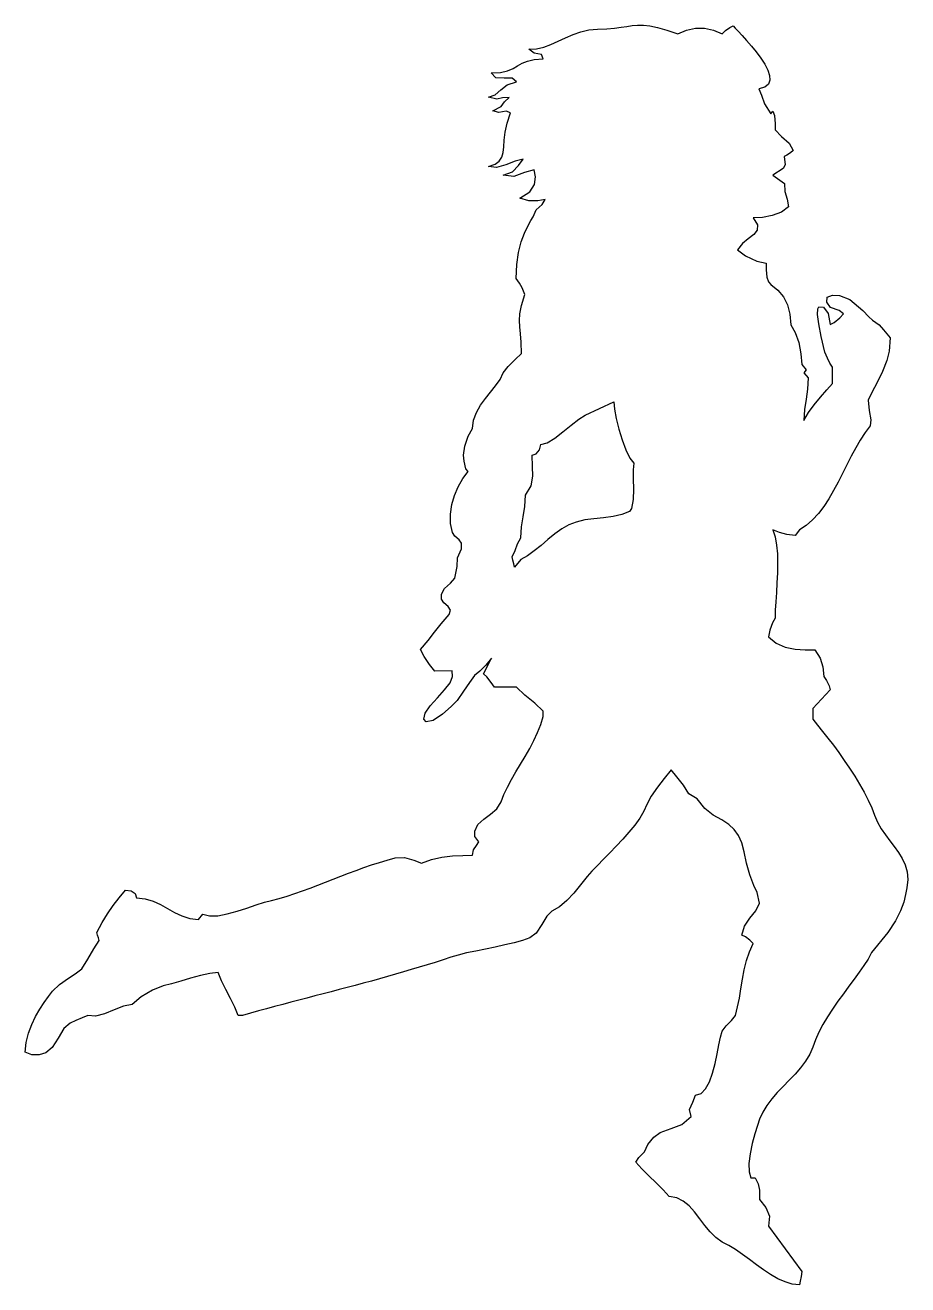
# Model space of a CAD drawing. Extents: x 531 to 648, y -22 to 145.
import ezdxf

# ---------------------------------------------------------------- set-up
doc = ezdxf.new("R2010")
doc.units = 0
doc.header["$MEASUREMENT"] = 0
doc.layers.add('LAYER_1', color=7, linetype='CONTINUOUS')

msp = doc.modelspace()

# ---------------------------------------------------------------- linework, layer by layer
at = {"layer": 'LAYER_1', "linetype": 'CONTINUOUS'}
for points in [[(629.87, 133.26), (630.16, 133.63), (630.36, 133.07), (630.44, 131.95), (630.45, 131.15), (631.29, 130.28), (632.32, 129.39), (632.83, 128.41), (632.48, 128.11), (632.01, 127.77), (631.63, 127.6), (631.8, 126.53), (631.5, 126.01), (630.14, 125.12), (631.68, 124.04), (631.75, 122.98), (632.03, 121.97), (632.2, 120.94), (631.29, 120.22), (630.07, 119.77), (628.75, 119.53), (627.52, 119.46), (628.11, 118.55), (628.07, 117.85), (627.6, 117.28), (626.88, 116.71), (626.11, 116.06), (625.46, 115.22), (626.52, 114.45), (628.02, 113.75), (629.27, 113.45), (629.28, 112.58), (629.36, 111.63), (629.58, 110.98), (629.87, 110.62), (630.82, 109.9), (631.56, 109.01), (632.09, 107.95), (632.4, 106.72), (632.51, 105.31), (633.11, 104.29), (633.57, 102.93), (633.87, 101.44), (633.98, 100.02), (634.55, 99.31), (634.25, 98.94), (634.85, 98.25), (634.76, 96.77), (634.55, 95.42), (634.35, 94.07), (634.25, 92.58), (634.88, 93.65), (635.64, 94.69), (636.48, 95.7), (637.31, 96.65), (638.07, 97.53), (638.07, 99.66), (637.7, 100.22), (637.38, 100.89), (637.06, 101.65), (636.55, 103.74), (636.24, 105.41), (636.09, 106.64), (636.1, 107.4), (636.24, 107.68), (636.86, 107.64), (637.48, 106.78), (637.75, 105.33), (638.28, 105.62), (639.01, 106.22), (639.53, 106.73), (638.93, 107.2), (637.78, 107.59), (637.31, 108.3), (637.33, 108.94), (638.07, 109.22), (638.99, 109.2), (640.37, 108.67), (642.1, 107.18), (642.86, 106.37), (643.38, 105.92), (643.8, 105.62), (644.23, 105.27), (644.82, 104.64), (645.7, 103.55), (645.56, 101.8), (645.26, 100.57), (644.69, 99.12), (643.98, 97.63), (643.29, 96.31), (642.77, 95.32), (642.94, 93.95), (643.16, 92.7), (643.06, 91.88), (642.39, 90.99), (641.75, 90.01), (641.14, 88.96), (640.55, 87.86), (639.97, 86.73), (639.39, 85.58), (638.81, 84.44), (638.21, 83.32), (637.57, 82.23), (636.9, 81.21), (636.18, 80.26), (635.41, 79.41), (634.57, 78.68), (633.67, 78.09), (633.09, 77.37), (632, 77.47), (631.04, 77.74), (630.16, 78.09), (630.45, 77.16), (630.64, 76.09), (630.74, 74.92), (630.76, 73.67), (630.74, 72.38), (630.68, 71.08), (630.61, 69.8), (630.53, 68.57), (630.47, 67.43), (630.45, 66.4), (630.09, 65.76), (629.74, 64.81), (629.58, 63.93), (630.58, 63.07), (631.78, 62.55), (633.09, 62.28), (634.44, 62.18), (635.73, 62.17), (636.43, 61.1), (636.79, 59.95), (636.89, 58.64), (637.26, 58.11), (637.61, 57.42), (637.77, 56.87), (635.44, 54.39), (635.44, 52.98), (636.07, 52.21), (636.74, 51.37), (637.45, 50.48), (638.17, 49.53), (638.9, 48.55), (639.62, 47.53), (640.33, 46.49), (641.01, 45.43), (641.66, 44.37), (642.25, 43.31), (642.79, 42.26), (643.26, 41.24), (643.64, 40.24), (644.03, 39.31), (644.51, 38.46), (645.07, 37.64), (645.67, 36.86), (646.26, 36.09), (646.82, 35.31), (647.32, 34.5), (647.71, 33.65), (647.97, 32.73), (648.05, 31.73), (647.93, 30.63), (647.75, 29.73), (647.51, 28.72), (647.1, 27.57), (646.43, 26.23), (645.39, 24.68), (643.23, 22.06), (642.77, 21.15), (642.22, 20.32), (641.59, 19.45), (640.92, 18.53), (640.22, 17.57), (639.5, 16.58), (638.78, 15.57), (638.07, 14.55), (637.41, 13.52), (636.79, 12.49), (636.25, 11.47), (635.79, 10.46), (635.44, 9.48), (635.03, 8.54), (634.49, 7.64), (633.83, 6.77), (633.1, 5.93), (632.31, 5.11), (631.52, 4.28), (630.73, 3.46), (630, 2.62), (629.34, 1.76), (628.8, 0.86), (628.39, -0.08), (628.1, -0.88), (627.76, -2), (627.42, -3.3), (627.14, -4.65), (626.98, -5.95), (626.99, -7.06), (627.23, -7.86), (627.81, -7.86), (628.2, -8.63), (628.36, -9.46), (628.39, -10.7), (629.22, -11.77), (629.72, -12.92), (629.58, -14.23), (633.98, -20.25), (633.9, -20.94), (633.75, -21.55), (633.67, -22.03), (632.71, -21.93), (631.76, -21.65), (630.8, -21.22), (629.85, -20.68), (628.9, -20.05), (627.96, -19.38), (627.03, -18.68), (626.11, -18), (625.19, -17.36), (624.29, -16.8), (623.41, -16.36), (622.58, -15.77), (621.83, -15.02), (621.13, -14.16), (620.45, -13.26), (619.77, -12.37), (619.05, -11.57), (618.26, -10.92), (617.39, -10.48), (616.38, -10.32), (615.58, -9.45), (614.66, -8.52), (613.69, -7.57), (612.77, -6.63), (611.98, -5.75), (612.38, -5.16), (612.66, -4.82), (613.13, -4.38), (613.58, -3.41), (614.37, -2.46), (615.2, -1.84), (616.65, -1.3), (618.05, -0.75), (619.31, 0.28), (619.09, 1.22), (619.53, 2.18), (619.9, 3.11), (620.62, 3.34), (621.22, 3.98), (621.72, 4.91), (622.13, 6.06), (622.48, 7.33), (622.76, 8.61), (623, 9.81), (623.21, 10.83), (623.41, 11.59), (623.93, 12.3), (624.65, 13.01), (625.17, 13.71), (625.46, 14.82), (625.7, 16), (625.91, 17.23), (626.12, 18.49), (626.36, 19.74), (626.65, 20.97), (627.03, 22.15), (627.52, 23.26), (627.08, 23.7), (626.5, 24.14), (626.05, 24.34), (626.37, 25.54), (627.11, 26.58), (627.9, 27.56), (628.39, 28.57), (628.07, 30.01), (627.63, 30.91), (627.07, 32.36), (626.63, 33.88), (626.36, 35.38), (626.02, 36.6), (625.58, 37.57), (625.02, 38.37), (624.29, 39.04), (623.38, 39.65), (622.24, 40.24), (621.14, 41.14), (620.11, 42.43), (619, 43.08), (618.27, 44.22), (617.4, 45.36), (616.66, 46.25), (615.74, 45.14), (614.83, 43.96), (614.02, 42.78), (613.44, 41.66), (613.04, 40.77), (612.49, 39.86), (611.82, 38.94), (611.06, 38.01), (610.24, 37.08), (609.38, 36.16), (608.51, 35.27), (607.67, 34.41), (606.87, 33.59), (606.14, 32.82), (605.52, 32.12), (604.64, 31.02), (603.75, 29.93), (602.82, 28.93), (601.86, 28.1), (600.84, 27.52), (600.17, 26.86), (599.48, 25.74), (598.73, 24.63), (597.9, 23.98), (596.93, 23.64), (595.81, 23.33), (594.59, 23.04), (593.31, 22.76), (592.01, 22.5), (590.73, 22.24), (589.51, 21.98), (588.4, 21.71), (587.44, 21.42), (586.4, 21.08), (585.35, 20.74), (584.3, 20.41), (583.24, 20.09), (582.18, 19.77), (581.13, 19.46), (580.07, 19.16), (579, 18.85), (577.94, 18.56), (576.88, 18.26), (575.81, 17.97), (574.74, 17.69), (573.67, 17.4), (572.61, 17.12), (571.54, 16.84), (570.47, 16.56), (569.4, 16.28), (568.33, 16), (567.26, 15.72), (566.19, 15.44), (565.12, 15.16), (564.05, 14.87), (562.99, 14.59), (561.92, 14.3), (560.85, 14.01), (559.79, 13.71), (559.79, 13.71), (559.22, 13.71), (558.77, 14.81), (558.2, 15.96), (557.58, 17.13), (557.01, 18.29), (556.57, 19.39), (555.45, 19.28), (554.21, 19), (552.9, 18.63), (551.6, 18.23), (550.36, 17.87), (549.25, 17.62), (547.86, 17.04), (546.33, 16.17), (545.14, 15.14), (543.99, 14.92), (542.74, 14.43), (541.47, 13.91), (540.28, 13.59), (539.26, 13.71), (538.53, 13.36), (537.67, 13.01), (536.93, 12.67), (536.1, 11.95), (535.32, 10.7), (534.54, 9.46), (533.71, 8.76), (532.79, 8.49), (531.85, 8.47), (530.95, 8.83), (531.1, 10.13), (531.4, 11.35), (531.82, 12.5), (532.33, 13.56), (532.9, 14.54), (533.49, 15.42), (534.06, 16.21), (534.59, 16.9), (535.51, 17.78), (536.69, 18.63), (537.58, 19.21), (538.45, 19.9), (539.28, 21.15), (540.05, 22.54), (540.75, 23.62), (540.67, 23.98), (540.53, 24.33), (540.45, 24.68), (541.16, 26.01), (541.88, 27.19), (542.63, 28.27), (543.42, 29.3), (544.27, 30.33), (545.03, 30.22), (545.54, 29.87), (545.72, 29.29), (546.87, 29.17), (547.92, 28.84), (548.89, 28.39), (549.83, 27.87), (550.77, 27.34), (551.74, 26.89), (552.79, 26.57), (553.93, 26.44), (554.51, 27.15), (555.41, 26.91), (556.51, 26.93), (557.75, 27.16), (559.06, 27.51), (560.37, 27.93), (561.61, 28.35), (562.71, 28.71), (563.61, 28.93), (564.65, 29.21), (565.69, 29.52), (566.72, 29.85), (567.74, 30.21), (568.76, 30.58), (569.78, 30.96), (570.8, 31.36), (571.82, 31.76), (572.84, 32.15), (573.85, 32.55), (574.87, 32.93), (575.89, 33.3), (576.92, 33.66), (577.95, 33.99), (578.98, 34.3), (580.03, 34.58), (581.27, 34.64), (582.51, 34.3), (583.55, 33.88), (584.85, 34.4), (586.23, 34.71), (587.63, 34.87), (589, 34.93), (590.29, 34.94), (590.45, 35.64), (590.81, 36.25), (591.16, 36.71), (590.6, 37.43), (590.6, 38.13), (591.02, 39.04), (591.79, 39.75), (592.69, 40.39), (593.53, 41.1), (594.09, 42.02), (594.46, 42.99), (594.93, 43.98), (595.47, 44.99), (596.06, 46), (596.67, 47.03), (597.29, 48.06), (597.89, 49.11), (598.45, 50.16), (598.94, 51.21), (599.36, 52.27), (599.66, 53.33), (599.66, 54.05), (598.55, 55.11), (597.24, 56.16), (596.13, 57.23), (595.17, 57.23), (594.18, 57.23), (593.22, 57.23), (592.76, 57.84), (592.19, 58.62), (591.74, 59), (592.82, 61.09), (592.08, 60.15), (591.28, 59.37), (590.56, 58.79), (589.92, 57.86), (589.12, 56.71), (588.25, 55.47), (587.48, 54.67), (586.3, 53.65), (585.06, 52.82), (584.14, 52.63), (583.85, 52.98), (584.03, 53.79), (584.7, 54.76), (585.64, 55.81), (586.6, 56.86), (587.35, 57.83), (587.65, 58.64), (587.58, 59.39), (585.3, 59.34), (584.6, 60.24), (583.88, 61.31), (583.42, 62.24), (584.43, 63.43), (585.26, 64.53), (586.12, 65.64), (587.2, 66.86), (587.38, 67.46), (587.07, 67.92), (586.5, 68.44), (586.19, 68.89), (586.19, 69.59), (586.58, 70.3), (587.36, 71.01), (587.96, 71.71), (588.26, 73.22), (588.29, 74.41), (588.83, 75.6), (588.83, 76.32), (588.53, 76.76), (587.96, 77.28), (587.65, 77.73), (587.4, 78.96), (587.37, 80.2), (587.54, 81.45), (587.89, 82.66), (588.38, 83.82), (589, 84.89), (589.71, 85.86), (589.43, 86.18), (589.21, 87.2), (589.12, 87.99), (589.3, 89.21), (589.73, 90.52), (590.29, 91.52), (590.43, 92.65), (590.81, 93.68), (591.35, 94.62), (592.01, 95.5), (592.7, 96.35), (593.37, 97.19), (593.96, 98.04), (594.38, 98.94), (595.01, 99.77), (595.97, 100.69), (596.8, 101.51), (596.75, 102.97), (596.66, 104.1), (596.56, 105.02), (596.52, 105.86), (596.59, 106.77), (596.82, 107.87), (597.26, 109.3), (596.89, 110.19), (596.54, 110.81), (596.08, 111.45), (596.17, 113.28), (596.42, 114.89), (596.77, 116.28), (597.19, 117.45), (597.62, 118.39), (598.03, 119.11), (598.36, 119.6), (598.76, 120.52), (599.53, 121.26), (599.95, 121.93), (598.95, 121.73), (597.76, 121.73), (596.58, 122.09), (597.89, 122.93), (598.53, 123.9), (598.67, 124.91), (598.5, 125.84), (597.19, 125.48), (595.76, 124.96), (594.38, 125.12), (595.62, 125.57), (596.42, 126.41), (597.02, 127.26), (595.98, 127.01), (594.73, 126.51), (593.48, 126.14), (592.43, 126.28), (593.29, 126.6), (593.85, 127), (594.18, 127.51), (594.35, 128.14), (594.44, 128.89), (594.51, 129.79), (594.64, 130.83), (594.9, 132.03), (595.36, 133.41), (594.75, 133.63), (593.81, 133.43), (593, 133.69), (594.1, 134.23), (594.54, 134.88), (595.15, 135.42), (594.29, 135.39), (593.53, 135.22), (592.41, 135.47), (593.3, 135.81), (594.05, 136.47), (594.91, 137.14), (596.13, 137.51), (595.56, 138), (594.48, 138.01), (593.38, 138.07), (592.76, 138.69), (594.02, 138.77), (594.96, 138.98), (595.68, 139.29), (596.29, 139.63), (596.89, 139.98), (597.59, 140.28), (598.49, 140.49), (599.69, 140.57), (599.44, 141.16), (598.47, 141.33), (597.78, 141.84), (598.77, 141.9), (599.74, 142.13), (600.7, 142.48), (601.66, 142.91), (602.64, 143.36), (603.64, 143.79), (604.67, 144.16), (605.75, 144.42), (606.89, 144.51), (608.12, 144.55), (609.15, 144.63), (610.02, 144.75), (610.78, 144.87), (611.5, 144.97), (612.21, 145.03), (612.98, 145.02), (613.84, 144.93), (614.86, 144.72), (616.08, 144.38), (617.55, 143.88), (618.67, 144.38), (619.87, 144.63), (621.09, 144.63), (622.29, 144.38), (623.41, 143.88), (623.86, 144.31), (624.44, 144.73), (624.88, 144.93), (625.13, 144.65), (625.54, 144.22), (626.06, 143.66), (626.67, 143), (627.31, 142.26), (627.95, 141.48), (628.56, 140.67), (629.08, 139.86), (629.48, 139.08), (629.72, 138.37), (629.76, 137.73), (629.56, 137.21), (629.08, 136.82), (628.27, 136.6), (628.63, 135.74), (629.04, 134.59), (629.87, 133.26)], [(609.05, 95.07), (609.13, 94.11), (609.37, 92.87), (609.72, 91.46), (610.15, 90.02), (610.65, 88.7), (611.17, 87.62), (611.69, 86.93), (611.6, 86.06), (611.62, 84.86), (611.66, 83.49), (611.61, 82.11), (611.38, 80.91), (611.11, 80.55), (610.11, 80.13), (608.95, 79.87), (607.69, 79.71), (606.41, 79.58), (605.18, 79.41), (604.06, 79.13), (603.09, 78.77), (602.14, 78.22), (601.2, 77.55), (600.29, 76.8), (599.39, 76.04), (598.5, 75.31), (597.61, 74.67), (596.73, 74.18), (595.86, 73.13), (595.78, 73.58), (595.63, 74.1), (595.55, 74.54), (595.98, 75.35), (596.29, 76.23), (596.73, 77.02), (596.82, 78.5), (597.02, 79.84), (597.22, 81.19), (597.31, 82.68), (598.07, 83.95), (598.3, 85.2), (598.27, 86.51), (598.2, 87.99), (598.76, 88.2), (599.19, 88.72), (599.37, 89.41), (600.21, 89.65), (601.22, 90.26), (602.3, 91.09), (603.39, 91.97), (604.4, 92.76), (605.25, 93.3), (609.05, 95.07)]]:
    msp.add_lwpolyline(points, dxfattribs=at)

doc.saveas('drawing.dxf')
